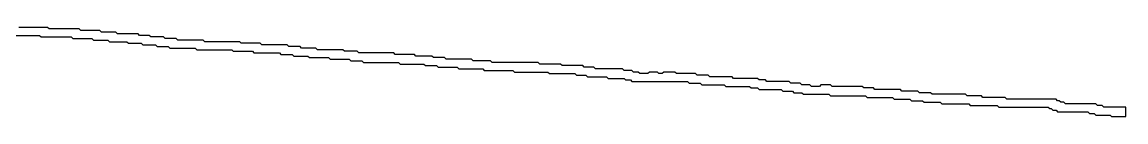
# Model space of a CAD drawing. Header units: metres. Extents: x 0 to 100, y 0 to 127.
# Drawn here: x 82.6 to 99.98, y 52.38 to 53.78 of the extents above; entities that cross this region are included whole.
import ezdxf

# ---------------------------------------------------------------- set-up
doc = ezdxf.new("R2010")
doc.units = ezdxf.units.M

msp = doc.modelspace()

# ---------------------------------------------------------------- linework, layer by layer
msp.add_lwpolyline([(82.425, 53.65), (82.875, 53.65), (82.9, 53.625), (83.375, 53.625), (83.4, 53.6), (83.7, 53.6), (83.725, 53.575), (83.95, 53.575), (83.975, 53.55), (84.25, 53.55), (84.275, 53.525), (84.475, 53.525), (84.5, 53.5), (84.7, 53.5), (84.725, 53.475), (84.9, 53.475), (84.925, 53.45), (85.325, 53.45), (85.35, 53.425), (85.9, 53.425), (85.925, 53.4), (86.225, 53.4), (86.25, 53.375), (86.65, 53.375), (86.675, 53.35), (86.85, 53.35), (86.875, 53.325), (87.1, 53.325), (87.125, 53.3), (87.425, 53.3), (87.45, 53.275), (87.75, 53.275), (87.775, 53.25), (87.95, 53.25), (87.975, 53.225), (88.525, 53.225), (88.55, 53.2), (88.925, 53.2), (88.95, 53.175), (89.125, 53.175), (89.15, 53.15), (89.45, 53.15), (89.475, 53.125), (89.85, 53.125), (89.875, 53.1), (90.325, 53.1), (90.35, 53.075), (90.875, 53.075), (90.9, 53.05), (91.3, 53.05), (91.325, 53.025), (91.475, 53.025), (91.5, 53), (91.8, 53), (91.825, 52.975), (92.075, 52.975), (92.1, 52.95), (92.175, 52.95), (92.2, 52.925), (93.075, 52.925), (93.1, 52.9), (93.275, 52.9), (93.3, 52.875), (93.65, 52.875), (93.675, 52.85), (94.05, 52.85), (94.075, 52.825), (94.175, 52.825), (94.2, 52.8), (94.55, 52.8), (94.575, 52.775), (94.725, 52.775), (94.75, 52.75), (94.875, 52.75), (94.9, 52.725), (95.3, 52.725), (95.325, 52.7), (95.875, 52.7), (95.9, 52.675), (96.3, 52.675), (96.325, 52.65), (96.575, 52.65), (96.6, 52.625), (96.775, 52.625), (96.8, 52.6), (97.05, 52.6), (97.075, 52.575), (97.5, 52.575), (97.525, 52.55), (97.95, 52.55), (97.975, 52.525), (98.75, 52.525), (98.775, 52.5), (98.8, 52.5), (98.825, 52.475), (98.875, 52.475), (98.9, 52.45), (99.375, 52.45), (99.4, 52.425), (99.475, 52.425), (99.5, 52.4), (99.725, 52.4), (99.75, 52.375), (99.975, 52.375), (99.975, 52.525), (99.625, 52.525), (99.6, 52.55), (99.525, 52.55), (99.5, 52.575), (99.025, 52.575), (99, 52.6), (98.95, 52.6), (98.925, 52.625), (98.9, 52.625), (98.875, 52.65), (98.1, 52.65), (98.075, 52.675), (97.725, 52.675), (97.7, 52.7), (97.475, 52.7), (97.45, 52.725), (96.925, 52.725), (96.9, 52.75), (96.725, 52.75), (96.7, 52.775), (96.45, 52.775), (96.425, 52.8), (96.025, 52.8), (96, 52.825), (95.85, 52.825), (95.825, 52.85), (95.35, 52.85), (95.325, 52.875), (95.175, 52.875), (95.15, 52.85), (95.025, 52.85), (95, 52.875), (94.875, 52.875), (94.85, 52.9), (94.7, 52.9), (94.675, 52.925), (94.325, 52.925), (94.3, 52.95), (94.2, 52.95), (94.175, 52.975), (93.8, 52.975), (93.775, 53), (93.425, 53), (93.4, 53.025), (93.225, 53.025), (93.2, 53.05), (92.9, 53.05), (92.875, 53.075), (92.7, 53.075), (92.675, 53.05), (92.625, 53.05), (92.6, 53.075), (92.475, 53.075), (92.45, 53.05), (92.325, 53.05), (92.3, 53.075), (92.225, 53.075), (92.2, 53.1), (92.075, 53.1), (92.05, 53.125), (91.625, 53.125), (91.6, 53.15), (91.45, 53.15), (91.425, 53.175), (91.1, 53.175), (91.075, 53.2), (90.75, 53.2), (90.725, 53.225), (90, 53.225), (89.975, 53.25), (89.7, 53.25), (89.675, 53.275), (89.275, 53.275), (89.25, 53.3), (89.075, 53.3), (89.05, 53.325), (88.8, 53.325), (88.775, 53.35), (88.475, 53.35), (88.45, 53.375), (87.9, 53.375), (87.875, 53.4), (87.675, 53.4), (87.65, 53.425), (87.25, 53.425), (87.225, 53.45), (87, 53.45), (86.975, 53.475), (86.8, 53.475), (86.775, 53.5), (86.375, 53.5), (86.35, 53.525), (86.05, 53.525), (86.025, 53.55), (85.475, 53.55), (85.45, 53.575), (85.05, 53.575), (85.025, 53.6), (84.85, 53.6), (84.825, 53.625), (84.625, 53.625), (84.6, 53.65), (84.45, 53.65), (84.425, 53.675), (84.1, 53.675), (84.075, 53.7), (83.85, 53.7), (83.825, 53.725), (83.525, 53.725), (83.5, 53.75), (83.025, 53.75), (83, 53.775), (82.55, 53.775)])

doc.saveas('drawing.dxf')
